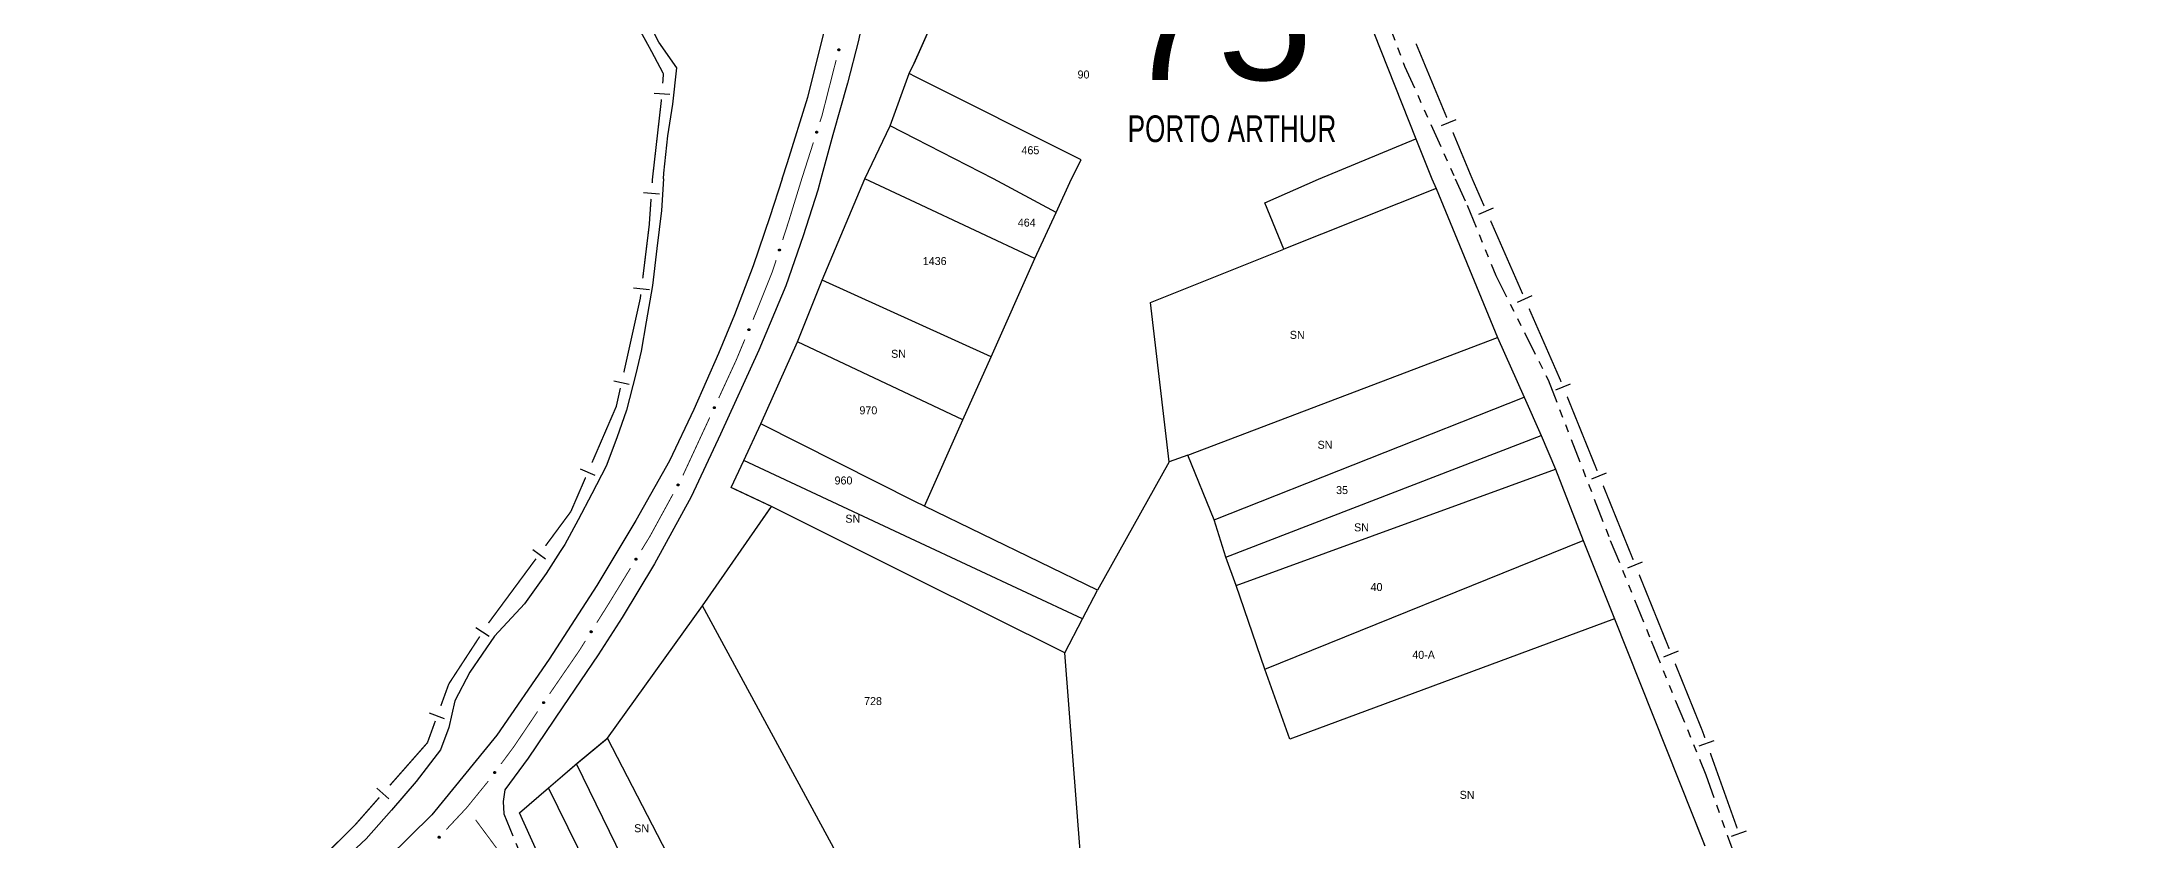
# Model space of a CAD drawing. Extents: x 205274 to 206027, y 4874968 to 4875995.
# Drawn here: x 205632.9 to 206021.9, y 4875479.9 to 4875629.7 of the extents above; entities that cross this region are included whole.
import ezdxf
from ezdxf.enums import TextEntityAlignment as Align

# ---------------------------------------------------------------- set-up
doc = ezdxf.new("R2010")
doc.units = 0
doc.header["$LTSCALE"] = 1.5
doc.header["$MEASUREMENT"] = 0
doc.linetypes.add('TRACO_11', pattern=[8, 3, -1, 3, -1])
doc.linetypes.add('TRACO_25', pattern=[8, 3, -1, 1, -1, 1, -1])
for name, color, linetype in [('CD_MALHA_LOTES', 7, 'CONTINUOUS'), ('HD-CURSO-PERENE', 170, 'CONTINUOUS'), ('LM-LIM-SETORES-BAIRROS', 250, 'CONTINUOUS'), ('LM-TXT-LSB', 7, 'CONTINUOUS'), ('RU-QUADRA', 210, 'CONTINUOUS'), ('SV-EIXO-RUA-PAV', 20, 'CONTINUOUS'), ('SV-RUA-NAO-PAV', 7, 'CONTINUOUS'), ('SV-RUA-PAVIM', 7, 'CONTINUOUS'), ('Th_NmrPort', 1, 'CONTINUOUS')]:
    doc.layers.add(name, color=color, linetype=linetype)
doc.styles.add('ARIAL', font='ARIAL.SHX')
doc.styles.add('SWIS', font='swissko.ttf')

msp = doc.modelspace()

# ---------------------------------------------------------------- linework, layer by layer
at = {"layer": 'CD_MALHA_LOTES', "linetype": 'Continuous', "flags": 128}
for points in [[(205808.810709, 4875653.353314), (205836.84446, 4875662.099893), (205866.669861, 4875670.555057), (205873.507454, 4875654.53845), (205890.552587, 4875611.45362)], [(205795.580647, 4875623.665102), (205796.784034, 4875626.090296), (205808.810709, 4875653.353314)], [(205791.997494, 4875613.892869), (205795.580647, 4875623.665102)], [(205827.831449, 4875607.504092), (205796.772749, 4875623.067564), (205795.580647, 4875623.665102)], [(205787.259369, 4875603.948868), (205791.997494, 4875613.892869)], [(205823.156891, 4875597.586662), (205811.405103, 4875603.920847), (205796.772749, 4875611.439178), (205791.997494, 4875613.892869)], [(205862.268308, 4875599.422878), (205872.292121, 4875603.874724), (205890.552587, 4875611.45362)], [(205890.552587, 4875611.45362), (205893.566638, 4875603.919234), (205894.39071, 4875602.139711)], [(205825.972423, 4875603.920561), (205827.831449, 4875607.504092)], [(205779.240972, 4875584.941469), (205787.259369, 4875603.948868)], [(205819.117214, 4875589.01765), (205796.772749, 4875599.490189), (205787.259369, 4875603.948868)], [(205823.156891, 4875597.586662), (205825.972423, 4875603.920561)], [(205865.818327, 4875590.731452), (205862.268308, 4875599.422878)], [(205894.39071, 4875602.139711), (205865.818327, 4875590.731452)], [(205894.39071, 4875602.139711), (205905.847853, 4875574.205501)], [(205819.117214, 4875589.01765), (205823.156891, 4875597.586662)], [(205840.784572, 4875580.754674), (205865.818327, 4875590.731452)], [(205810.915446, 4875570.533068), (205819.117214, 4875589.01765)], [(205774.615533, 4875573.345079), (205779.240972, 4875584.941469)], [(205810.915446, 4875570.533068), (205796.772749, 4875576.966659), (205779.240972, 4875584.941469)], [(205844.334591, 4875550.885548), (205840.784572, 4875580.754674)], [(205767.751622, 4875558.017366), (205774.615533, 4875573.345079)], [(205805.651624, 4875558.720073), (205796.772749, 4875562.9049), (205774.615533, 4875573.345079)], [(205847.823403, 4875552.109693), (205905.847853, 4875574.205501)], [(205905.847853, 4875574.205501), (205910.866845, 4875563.004579)], [(205805.651624, 4875558.720073), (205810.915446, 4875570.533068)], [(205852.719981, 4875539.990662), (205910.866845, 4875563.004579)], [(205910.866845, 4875563.004579), (205914.049621, 4875555.782126)], [(205764.562014, 4875551.116594), (205767.751622, 4875558.017366)], [(205798.429172, 4875542.561366), (205796.771664, 4875543.396454), (205767.751622, 4875558.017366)], [(205798.429172, 4875542.561366), (205805.651624, 4875558.720073)], [(205854.923441, 4875533.013038), (205914.049621, 4875555.782126)], [(205914.049621, 4875555.782126), (205916.742739, 4875549.477782)], [(205847.823403, 4875552.109693), (205844.334591, 4875550.885548)], [(205852.719981, 4875539.990662), (205847.823403, 4875552.109693)], [(205762.205683, 4875546.026641), (205764.562014, 4875551.116594)], [(205828.053469, 4875521.444873), (205796.771532, 4875536.063984), (205764.562014, 4875551.116594)], [(205844.334591, 4875550.885548), (205830.869001, 4875526.831109)], [(205856.882072, 4875527.68801), (205916.742739, 4875549.477782)], [(205916.742739, 4875549.477782), (205921.945353, 4875536.134607)], [(205769.780174, 4875542.47188), (205762.205683, 4875546.026641)], [(205756.824658, 4875523.887246), (205769.780174, 4875542.47188)], [(205824.748279, 4875515.079321), (205796.771406, 4875529.02119), (205769.780174, 4875542.47188)], [(205830.869001, 4875526.831109), (205798.429172, 4875542.561366)], [(205854.923441, 4875533.013038), (205852.719981, 4875539.990662)], [(205862.268308, 4875512.01896), (205921.945353, 4875536.134607)], [(205921.945353, 4875536.134607), (205927.821247, 4875521.444873)], [(205856.882072, 4875527.68801), (205854.923441, 4875533.013038)], [(205828.053469, 4875521.444873), (205830.869001, 4875526.831109)], [(205862.268308, 4875512.01896), (205856.882072, 4875527.68801)], [(205738.98693, 4875499.084941), (205756.824658, 4875523.887246)], [(205818.749971, 4875409.619272), (205796.769992, 4875450.177931), (205756.824658, 4875523.887246)], [(205824.748279, 4875515.079321), (205828.053469, 4875521.444873)], [(205927.821247, 4875521.444873), (205866.920057, 4875498.859407)], [(205927.821247, 4875521.444873), (205944.714441, 4875478.844644)], [(205832.093146, 4875420.636572), (205824.748279, 4875515.079321)], [(205866.920057, 4875498.859407), (205862.268308, 4875512.01896)], [(205733.184367, 4875494.278834), (205738.98693, 4875499.084941)], [(205753.998462, 4875470.062646), (205738.98693, 4875499.084941)], [(205727.943484, 4875489.743118), (205733.184367, 4875494.278834)], [(205746.792927, 4875466.459879), (205733.184367, 4875494.278834)], [(205722.521802, 4875485.05093), (205727.943484, 4875489.743118)], [(205740.788314, 4875463.657726), (205727.943484, 4875489.743118)], [(205733.774619, 4875460.165162), (205722.521802, 4875485.05093)]]:
    msp.add_lwpolyline(points, dxfattribs=at)
at = {"layer": 'HD-CURSO-PERENE', "linetype": 'Continuous'}
for points in [[(205749.533073, 4875603.921134, 2.231678), (205749.599759, 4875604.968819, 2.231678), (205750.323589, 4875611.972413, 2.231678), (205751.276554, 4875617.924924, 2.231678), (205751.983863, 4875624.744204, 2.231678), (205748.644181, 4875629.543404, 2.231678), (205746.288118, 4875634.090171, 2.231678)], [(205749.533073, 4875603.921134, 2.231678), (205749.156131, 4875598.00419, 2.231678), (205748.231946, 4875590.897178, 2.231678), (205747.468193, 4875583.925809, 2.231678), (205746.288711, 4875577.100395, 2.231678), (205745.352046, 4875571.612423, 2.231678), (205744.326647, 4875567.349494, 2.248515), (205742.57402, 4875560.573922, 2.248515), (205740.763102, 4875555.375447, 2.248515), (205738.736427, 4875550.075474, 2.248515), (205736.066051, 4875544.892978, 2.248515), (205733.493467, 4875539.980292, 2.248515), (205730.99507, 4875535.369485, 2.248515), (205730.139056, 4875534.065211, 2.248515), (205727.501191, 4875529.949175, 2.293762), (205723.447822, 4875524.227027, 2.293762), (205717.802863, 4875518.164839, 2.293762), (205713.209838, 4875511.438367, 2.293762), (205710.366311, 4875506.029201, 2.293762), (205709.239078, 4875501.031646, 2.293762), (205707.708185, 4875496.889839, 2.293762), (205703.130235, 4875490.937213, 2.293762), (205698.52319, 4875485.562328, 2.293762), (205693.762578, 4875480.187443, 2.293762), (205686.544875, 4875473.430445, 2.293762)]]:
    msp.add_polyline3d(points, dxfattribs=at)
at = {"layer": 'LM-LIM-SETORES-BAIRROS', "const_width": 0.25}
for points in [[(205747.040973, 4875628.249411), (205744.634083, 4875632.606149)], [(205747.051587, 4875628.229433), (205747.040973, 4875628.249411)], [(205749.491934, 4875623.635837), (205747.051587, 4875628.229433)], [(205890.600132, 4875629.263651), (205896.353599, 4875615.41094)], [(205749.368199, 4875621.841677), (205749.437001, 4875622.839307)], [(205749.437001, 4875622.839307), (205749.491934, 4875623.635837)], [(205747.441249, 4875603.947164), (205749.134996, 4875618.851231)], [(205897.504293, 4875612.640397), (205900.956373, 4875604.32877)], [(205747.387033, 4875603.167114), (205747.441249, 4875603.947164)], [(205900.956373, 4875604.32877), (205901.111927, 4875603.954241)], [(205901.111927, 4875603.954241), (205903.356848, 4875598.829964)], [(205746.835511, 4875595.231895), (205747.179026, 4875600.174334)], [(205745.619443, 4875585.260134), (205746.829986, 4875595.186592)], [(205746.829986, 4875595.186592), (205746.835511, 4875595.231895)], [(205904.560678, 4875596.082093), (205910.579824, 4875582.342737)], [(205742.074263, 4875567.62704), (205745.111289, 4875581.293659)], [(205745.111289, 4875581.293659), (205745.165447, 4875581.537369)], [(205745.165447, 4875581.537369), (205745.25628, 4875582.282196)], [(205911.783653, 4875579.594866), (205917.802799, 4875565.855511)], [(205740.656274, 4875561.24609), (205741.423472, 4875564.698479)], [(205736.108356, 4875550.723455), (205740.47243, 4875560.820725)], [(205740.47243, 4875560.820725), (205740.656274, 4875561.24609)], [(205918.93154, 4875563.076013), (205924.556234, 4875549.170518)], [(205732.138947, 4875541.539333), (205734.918154, 4875547.969655)], [(205925.681173, 4875546.389419), (205931.305868, 4875532.483923)], [(205727.387644, 4875535.10958), (205731.547745, 4875540.739283)], [(205731.547745, 4875540.739283), (205732.138947, 4875541.539333)], [(205716.774357, 4875520.747035), (205725.604743, 4875532.696851)], [(205932.430807, 4875529.702824), (205938.055502, 4875515.797328)], [(205716.697038, 4875520.628479), (205716.774357, 4875520.747035)], [(205709.259068, 4875509.223592), (205715.058234, 4875518.115647)], [(205939.180441, 4875513.016229), (205944.055177, 4875500.9648)], [(205707.760859, 4875505.103516), (205709.127831, 4875508.86269)], [(205709.127831, 4875508.86269), (205709.259068, 4875509.223592)], [(205705.250914, 4875498.201169), (205706.735629, 4875502.284136)], [(205944.055177, 4875500.9648), (205944.29528, 4875500.371211)], [(205698.212603, 4875490.201102), (205704.817957, 4875497.709051)], [(205704.817957, 4875497.709051), (205705.250914, 4875498.201169)], [(205944.29528, 4875500.371211), (205944.752292, 4875499.090626)], [(205945.760635, 4875496.265163), (205950.802354, 4875482.137847)], [(205691.806898, 4875482.920082), (205696.230997, 4875487.948717)], [(205685.936319, 4875477.049503), (205691.593173, 4875482.706357)], [(205691.593173, 4875482.706357), (205691.806898, 4875482.920082)]]:
    msp.add_lwpolyline(points, dxfattribs=at)
at = {"layer": 'LM-LIM-SETORES-BAIRROS'}
for points in [[(205750.72704, 4875619.743213), (205747.734149, 4875619.949619)], [(205895.351893, 4875613.912079), (205898.122435, 4875615.062772)], [(205748.744752, 4875601.067923), (205745.751971, 4875601.275931)], [(205902.384189, 4875597.312092), (205905.13206, 4875598.515921)], [(205746.866303, 4875583.09326), (205743.888365, 4875583.456423)], [(205909.607164, 4875580.824866), (205912.355036, 4875582.028695)], [(205743.104683, 4875565.349271), (205740.176121, 4875566.000062)], [(205916.791031, 4875564.36761), (205919.57213, 4875565.492549)], [(205736.691788, 4875548.292487), (205733.937987, 4875549.482689)], [(205923.540665, 4875547.681015), (205926.321764, 4875548.805954)], [(205727.405408, 4875532.609644), (205724.992678, 4875534.392544)], [(205930.290298, 4875530.99442), (205933.071398, 4875532.119359)], [(205716.860918, 4875518.133856), (205714.348086, 4875519.772659)], [(205937.039932, 4875514.307826), (205939.821031, 4875515.432765)], [(205708.487063, 4875502.711315), (205705.667682, 4875503.736544)], [(205943.675675, 4875497.644633), (205946.501138, 4875498.652977)], [(205698.017725, 4875487.708709), (205695.76534, 4875489.690315)], [(205949.725737, 4875480.691854), (205952.551201, 4875481.700197)]]:
    msp.add_lwpolyline(points, dxfattribs=at)
at = {"layer": 'RU-QUADRA', "linetype": 'Continuous'}
for points in [[(205808.810709, 4875653.353314, 0.18, 0.18, 0), (205796.772749, 4875626.341069, 0.18, 0.18, 0)], [(205944.714441, 4875478.844644, 0.18, 0.18, 0), (205927.821247, 4875521.444873, 0.18, 0.18, 0), (205921.945353, 4875536.134607, 0.18, 0.18, 0), (205916.742739, 4875549.477782, 0.18, 0.18, 0), (205914.049621, 4875555.782126, 0.18, 0.18, 0), (205910.866845, 4875563.004579, 0.18, 0.18, 0), (205905.847853, 4875574.205501, 0.18, 0.18, 0), (205894.39071, 4875602.139711, 0.18, 0.18, 0), (205893.566638, 4875603.919234, 0.18, 0.18, 0), (205890.552587, 4875611.45362, 0.18, 0.18, 0), (205873.507454, 4875654.53845, 0.18, 0.18, 0)], [(205795.580647, 4875623.665102, 0.18, 0.18, 0), (205791.997494, 4875613.892869, 0.18, 0.18, 0), (205787.223985, 4875603.965509, 0.18, 0.18, 0), (205779.240972, 4875584.941469, 0.18, 0.18, 0), (205774.614299, 4875573.341985, 0.18, 0.18, 0), (205767.751622, 4875558.017366, 0.18, 0.18, 0), (205762.205683, 4875546.026641, 0.18, 0.18, 0), (205769.780174, 4875542.47188, 0.18, 0.18, 0), (205756.806792, 4875523.861617, 0.18, 0.18, 0), (205738.98693, 4875499.084941, 0.18, 0.18, 0), (205733.184367, 4875494.278834, 0.18, 0.18, 0), (205727.943484, 4875489.743118, 0.18, 0.18, 0), (205722.521802, 4875485.05093, 0.18, 0.18, 0), (205733.774619, 4875460.165162, 0.18, 0.18, 0), (205737.395078, 4875452.56775, 0.18, 0.18, 0), (205741.754715, 4875443.419198, 0.18, 0.18, 0), (205740.383012, 4875442.703174, 0.18, 0.18, 0), (205744.500385, 4875434.527202, 0.18, 0.18, 0), (205745.49389, 4875435.033669, 0.18, 0.18, 0), (205749.65987, 4875426.914234, 0.18, 0.18, 0), (205787.565632, 4875350.741599, 0.18, 0.18, 0), (205794.299349, 4875336.600793, 0.18, 0.18, 0), (205796.864032, 4875331.594893, 0.18, 0.18, 0), (205805.406796, 4875313.707549, 0.18, 0.18, 0)]]:
    msp.add_lwpolyline(points, format="xyseb", dxfattribs=at)
at = {"layer": 'RU-QUADRA', "linetype": 'Continuous', "const_width": 0.18, "flags": 128}
msp.add_lwpolyline([(205796.772749, 4875626.341069), (205795.580647, 4875623.665102)], dxfattribs=at)
at = {"layer": 'SV-EIXO-RUA-PAV', "const_width": 0.18}
for points in [[(205781.708609, 4875625.535273), (205779.40802, 4875616.489774)], [(205781.873027, 4875626.1812), (205781.708609, 4875625.535273)], [(205779.24553, 4875615.850893), (205778.836918, 4875614.573894)], [(205779.40802, 4875616.489774), (205779.24553, 4875615.850893)], [(205777.617892, 4875610.764173), (205775.484595, 4875604.097162)], [(205775.432367, 4875603.933937), (205773.083121, 4875596.286647)], [(205775.484595, 4875604.097162), (205775.432367, 4875603.933937)], [(205773.037064, 4875596.13672), (205771.853135, 4875592.480468)], [(205773.083121, 4875596.286647), (205773.037064, 4875596.13672)], [(205770.004765, 4875586.77227), (205769.925684, 4875586.528049)], [(205770.620889, 4875588.675002), (205770.004765, 4875586.77227)], [(205769.925684, 4875586.528049), (205767.049897, 4875579.33858)], [(205766.997327, 4875579.207156), (205766.283745, 4875577.49116)], [(205767.049897, 4875579.33858), (205766.997327, 4875579.207156)], [(205764.74788, 4875573.797771), (205763.212016, 4875570.104382)], [(205763.153859, 4875569.964529), (205759.869945, 4875562.836034)], [(205763.212016, 4875570.104382), (205763.153859, 4875569.964529)], [(205758.191239, 4875559.205341), (205753.149222, 4875548.315985)], [(205751.277398, 4875544.782599), (205746.958275, 4875536.886703)], [(205746.956384, 4875536.883246), (205745.392953, 4875534.327457)], [(205746.958275, 4875536.886703), (205746.956384, 4875536.883246)], [(205743.305636, 4875530.915257), (205739.652832, 4875524.943907)], [(205739.315202, 4875524.391973), (205737.003374, 4875520.70362)], [(205739.652832, 4875524.943907), (205739.315202, 4875524.391973)], [(205734.879014, 4875517.314358), (205733.816834, 4875515.619728)], [(205733.724414, 4875515.47228), (205728.161185, 4875507.372872)], [(205733.816834, 4875515.619728), (205733.724414, 4875515.47228)], [(205725.912079, 4875504.065112), (205721.435855, 4875497.434621)], [(205721.379015, 4875497.350426), (205719.054297, 4875494.220997)], [(205721.435855, 4875497.434621), (205721.379015, 4875497.350426)], [(205716.620435, 4875490.944645), (205712.883631, 4875486.354915)], [(205716.669001, 4875491.010022), (205716.620435, 4875490.944645)], [(205712.607699, 4875486.016002), (205708.811511, 4875481.949613)], [(205712.883631, 4875486.354915), (205712.607699, 4875486.016002)], [(205719.966268, 4875476.089599), (205714.281654, 4875483.757906)]]:
    msp.add_lwpolyline(points, dxfattribs=at)
at = {"layer": 'SV-EIXO-RUA-PAV'}
for points in [[(205782.508507, 4875628.23148), (205782.534084, 4875628.189793), (205782.547542, 4875628.148734), (205782.548909, 4875628.111259), (205782.541483, 4875628.077828), (205782.530034, 4875628.044482), (205782.511073, 4875628.013409), (205782.482389, 4875627.983583), (205782.44075, 4875627.957632), (205782.397784, 4875627.94661), (205782.361115, 4875627.943304), (205782.325809, 4875627.94904), (205782.293601, 4875627.960706), (205782.261976, 4875627.981469), (205782.232034, 4875628.010832), (205782.206953, 4875628.053332), (205782.194035, 4875628.093676), (205782.193664, 4875628.129958), (205782.199656, 4875628.165416), (205782.211753, 4875628.19932), (205782.230541, 4875628.229714), (205782.26016, 4875628.259808), (205782.302436, 4875628.284007), (205782.342526, 4875628.29735), (205782.378794, 4875628.298231), (205782.41357, 4875628.291546), (205782.447155, 4875628.280469), (205782.479184, 4875628.262709), (205782.508507, 4875628.23148)], [(205778.376037, 4875612.772332), (205778.399049, 4875612.729176), (205778.410003, 4875612.687379), (205778.409105, 4875612.64989), (205778.399673, 4875612.616968), (205778.38623, 4875612.584374), (205778.365427, 4875612.554503), (205778.334994, 4875612.526464), (205778.291865, 4875612.503075), (205778.248311, 4875612.494669), (205778.211509, 4875612.493583), (205778.176614, 4875612.501441), (205778.14517, 4875612.51503), (205778.114856, 4875612.537665), (205778.086742, 4875612.568783), (205778.064274, 4875612.612721), (205778.053816, 4875612.653771), (205778.055637, 4875612.69001), (205778.063759, 4875612.725041), (205778.077882, 4875612.758152), (205778.098472, 4875612.787356), (205778.129854, 4875612.815606), (205778.173514, 4875612.837208), (205778.214337, 4875612.848105), (205778.250592, 4875612.846794), (205778.284901, 4875612.838021), (205778.317756, 4875612.824936), (205778.348653, 4875612.805274), (205778.376037, 4875612.772332)], [(205771.386001, 4875590.680517), (205771.408863, 4875590.637281), (205771.419672, 4875590.595447), (205771.418644, 4875590.55796), (205771.409098, 4875590.525072), (205771.395542, 4875590.492525), (205771.374635, 4875590.462726), (205771.344105, 4875590.434793), (205771.300895, 4875590.411554), (205771.257312, 4875590.403299), (205771.220507, 4875590.40234), (205771.185639, 4875590.41032), (205771.154242, 4875590.424018), (205771.124007, 4875590.446758), (205771.096002, 4875590.477974), (205771.073686, 4875590.521989), (205771.063371, 4875590.563075), (205771.065317, 4875590.599307), (205771.073561, 4875590.63431), (205771.087799, 4875590.667372), (205771.10849, 4875590.696505), (205771.13997, 4875590.724645), (205771.183705, 4875590.746096), (205771.224565, 4875590.756851), (205771.260816, 4875590.755414), (205771.295093, 4875590.746522), (205771.327903, 4875590.733323), (205771.358732, 4875590.713554), (205771.386001, 4875590.680517)], [(205765.672623, 4875575.734865), (205765.691916, 4875575.689923), (205765.699307, 4875575.647352), (205765.695251, 4875575.610071), (205765.683078, 4875575.578062), (205765.666935, 4875575.546717), (205765.643688, 4875575.518706), (205765.610999, 4875575.493333), (205765.566052, 4875575.473663), (205765.521944, 4875575.468958), (205765.485182, 4875575.470979), (205765.451074, 4875575.481751), (205765.420887, 4875575.497943), (205765.392589, 4875575.523053), (205765.367199, 4875575.55643), (205765.348514, 4875575.602106), (205765.341555, 4875575.643891), (205765.346424, 4875575.679847), (205765.357471, 4875575.714069), (205765.374335, 4875575.745872), (205765.397313, 4875575.773236), (205765.430965, 4875575.79874), (205765.476291, 4875575.816584), (205765.517888, 4875575.824001), (205765.553903, 4875575.819638), (205765.58735, 4875575.808004), (205765.618985, 4875575.792195), (205765.648115, 4875575.769999), (205765.672623, 4875575.734865)], [(205759.191837, 4875561.104364), (205759.209338, 4875561.058694), (205759.21504, 4875561.015864), (205759.209514, 4875560.978773), (205759.196084, 4875560.94727), (205759.178715, 4875560.916588), (205759.154379, 4875560.889518), (205759.120713, 4875560.865456), (205759.075023, 4875560.847579), (205759.030764, 4875560.844622), (205758.99411, 4875560.848094), (205758.960454, 4875560.860206), (205758.930931, 4875560.877578), (205758.903648, 4875560.903787), (205758.879597, 4875560.938143), (205758.862733, 4875560.984521), (205758.857431, 4875561.026548), (205758.863718, 4875561.062284), (205758.876109, 4875561.096043), (205758.894217, 4875561.127154), (205758.918259, 4875561.153588), (205758.952893, 4875561.177742), (205758.998889, 4875561.19378), (205759.040746, 4875561.199547), (205759.076561, 4875561.193764), (205759.109521, 4875561.180816), (205759.140506, 4875561.163769), (205759.168736, 4875561.140439), (205759.191837, 4875561.104364)], [(205752.402732, 4875546.610469), (205752.417139, 4875546.563731), (205752.419965, 4875546.520616), (205752.411971, 4875546.483977), (205752.396465, 4875546.453443), (205752.377084, 4875546.423991), (205752.350992, 4875546.398609), (205752.315792, 4875546.376852), (205752.269009, 4875546.36207), (205752.224652, 4875546.362078), (205752.188312, 4875546.367993), (205752.155541, 4875546.382328), (205752.127246, 4875546.401636), (205752.101777, 4875546.429611), (205752.080076, 4875546.465497), (205752.066351, 4875546.512899), (205752.063871, 4875546.555187), (205752.072533, 4875546.590423), (205752.087154, 4875546.623277), (205752.107301, 4875546.653108), (205752.133057, 4875546.677876), (205752.169229, 4875546.69966), (205752.216194, 4875546.712587), (205752.258343, 4875546.715542), (205752.293691, 4875546.707377), (205752.325712, 4875546.692254), (205752.355488, 4875546.673174), (205752.382095, 4875546.648008), (205752.402732, 4875546.610469)], [(205744.518175, 4875532.686481), (205744.530303, 4875532.6391), (205744.531037, 4875532.595898), (205744.521278, 4875532.55969), (205744.504312, 4875532.529942), (205744.483526, 4875532.501463), (205744.456236, 4875532.477375), (205744.420024, 4875532.457348), (205744.37258, 4875532.444849), (205744.328275, 4875532.447006), (205744.292264, 4875532.454674), (205744.260226, 4875532.470579), (205744.232899, 4875532.491235), (205744.208814, 4875532.52041), (205744.188878, 4875532.557306), (205744.177464, 4875532.605317), (205744.177035, 4875532.647675), (205744.187394, 4875532.68245), (205744.203588, 4875532.714557), (205744.225157, 4875532.743377), (205744.252082, 4875532.766869), (205744.289266, 4875532.786875), (205744.336802, 4875532.797513), (205744.379045, 4875532.798423), (205744.413956, 4875532.788555), (205744.445207, 4875532.7719), (205744.474024, 4875532.7514), (205744.499381, 4875532.724975), (205744.518175, 4875532.686481)], [(205736.110774, 4875519.072269), (205736.122385, 4875519.024759), (205736.122648, 4875518.981552), (205736.112495, 4875518.945452), (205736.095206, 4875518.915891), (205736.074112, 4875518.88764), (205736.04656, 4875518.86385), (205736.010133, 4875518.844219), (205735.962555, 4875518.832238), (205735.918276, 4875518.834877), (205735.882351, 4875518.842937), (205735.850488, 4875518.85919), (205735.823388, 4875518.880142), (205735.799622, 4875518.909578), (205735.780089, 4875518.946688), (205735.769199, 4875518.994821), (205735.769231, 4875519.037182), (205735.779968, 4875519.071842), (205735.796511, 4875519.103771), (205735.818392, 4875519.132354), (205735.845572, 4875519.155551), (205735.882972, 4875519.175151), (205735.930621, 4875519.18527), (205735.972871, 4875519.18572), (205736.007673, 4875519.175473), (205736.03874, 4875519.158478), (205736.067333, 4875519.137665), (205736.0924, 4875519.110966), (205736.110774, 4875519.072269)], [(205727.202765, 4875505.780226), (205727.212757, 4875505.732349), (205727.211554, 4875505.689158), (205727.200183, 4875505.653424), (205727.181901, 4875505.624466), (205727.15986, 4875505.596947), (205727.131517, 4875505.574106), (205727.094445, 4875505.555722), (205727.046488, 4875505.545361), (205727.002324, 4875505.549501), (205726.966693, 4875505.558775), (205726.9354, 4875505.5761), (205726.909026, 4875505.597959), (205726.886273, 4875505.628184), (205726.86801, 4875505.665936), (205726.858759, 4875505.71441), (205726.860228, 4875505.756745), (205726.872134, 4875505.791021), (205726.889751, 4875505.822371), (205726.912589, 4875505.850195), (205726.94054, 4875505.872457), (205726.978583, 4875505.890777), (205727.026549, 4875505.899274), (205727.06879, 4875505.89829), (205727.103223, 4875505.886868), (205727.133697, 4875505.868829), (205727.161566, 4875505.847059), (205727.185714, 4875505.819524), (205727.202765, 4875505.780226)], [(205718.035696, 4875492.665205), (205718.043519, 4875492.616926), (205718.040371, 4875492.573833), (205718.0274, 4875492.538647), (205718.007831, 4875492.510543), (205717.984572, 4875492.484046), (205717.955229, 4875492.462505), (205717.917365, 4875492.445812), (205717.86899, 4875492.437624), (205717.825057, 4875492.44375), (205717.789881, 4875492.454621), (205717.759401, 4875492.473339), (205717.734039, 4875492.496365), (205717.712672, 4875492.527586), (205717.696129, 4875492.566122), (205717.689073, 4875492.614964), (205717.692449, 4875492.65719), (205717.705889, 4875492.690894), (205717.724901, 4875492.721418), (205717.74897, 4875492.748184), (205717.777896, 4875492.769163), (205717.816727, 4875492.78575), (205717.865026, 4875492.792075), (205717.90718, 4875492.789188), (205717.941064, 4875492.776226), (205717.970693, 4875492.756831), (205717.997553, 4875492.733826), (205718.020434, 4875492.705231), (205718.035696, 4875492.665205)], [(205707.625217, 4875480.51757), (205707.627589, 4875480.468719), (205707.619638, 4875480.426249), (205707.602812, 4875480.392735), (205707.580221, 4875480.366998), (205707.554143, 4875480.34327), (205707.522574, 4875480.325148), (205707.48308, 4875480.312795), (205707.434092, 4875480.310072), (205707.391121, 4875480.321076), (205707.357382, 4875480.335814), (205707.329188, 4875480.357826), (205707.306562, 4875480.383545), (205707.288822, 4875480.41696), (205707.276695, 4875480.457106), (205707.275149, 4875480.506431), (205707.283229, 4875480.548014), (205707.300355, 4875480.580002), (205707.322664, 4875480.608207), (205707.349577, 4875480.632112), (205707.380669, 4875480.649722), (205707.421112, 4875480.66186), (205707.469815, 4875480.662741), (205707.511381, 4875480.655155), (205707.543602, 4875480.638483), (205707.570875, 4875480.615895), (205707.594992, 4875480.590029), (205707.61453, 4875480.559052), (205707.625217, 4875480.51757)]]:
    msp.add_lwpolyline(points, close=True, dxfattribs=at)
for points in [[(205782.211753, 4875628.19932), (205782.194035, 4875628.093676)], [(205782.220693, 4875628.210154), (205782.201603, 4875628.079842)], [(205782.230541, 4875628.229714), (205782.206953, 4875628.053332)], [(205782.246298, 4875628.238837), (205782.220957, 4875628.039715)], [(205782.26016, 4875628.259808), (205782.232034, 4875628.010832)], [(205782.281834, 4875628.267809), (205782.24726, 4875627.999227)], [(205782.302436, 4875628.284007), (205782.261976, 4875627.981469)], [(205782.320975, 4875628.288822), (205782.277939, 4875627.975929)], [(205782.342526, 4875628.29735), (205782.293601, 4875627.960706)], [(205782.359059, 4875628.294617), (205782.309964, 4875627.957921)], [(205782.378794, 4875628.298231), (205782.325809, 4875627.94904)], [(205782.395123, 4875628.292477), (205782.341364, 4875627.94852)], [(205782.41357, 4875628.291546), (205782.361115, 4875627.943304)], [(205782.43049, 4875628.282066), (205782.382405, 4875627.949338)], [(205782.447155, 4875628.280469), (205782.397784, 4875627.94661)], [(205782.461866, 4875628.26704), (205782.420825, 4875627.956455)], [(205782.479184, 4875628.262709), (205782.44075, 4875627.957632)], [(205782.491896, 4875628.246723), (205782.460616, 4875627.974487)], [(205782.508507, 4875628.23148), (205782.482389, 4875627.983583)], [(205782.521516, 4875628.208207), (205782.498147, 4875628.005766)], [(205782.534084, 4875628.189793), (205782.511073, 4875628.013409)], [(205782.541857, 4875628.16642), (205782.521781, 4875628.037767)], [(205782.547542, 4875628.148734), (205782.530034, 4875628.044482)], [(205778.077882, 4875612.758152), (205778.053816, 4875612.653771)], [(205778.08746, 4875612.768427), (205778.060534, 4875612.639506)], [(205778.098472, 4875612.787356), (205778.064274, 4875612.612721)], [(205778.114751, 4875612.795511), (205778.07743, 4875612.598283)], [(205778.129854, 4875612.815606), (205778.086742, 4875612.568783)], [(205778.151971, 4875612.822284), (205778.10124, 4875612.55628)], [(205778.173514, 4875612.837208), (205778.114856, 4875612.537665)], [(205778.19231, 4875612.840895), (205778.130455, 4875612.531172)], [(205778.214337, 4875612.848105), (205778.14517, 4875612.51503)], [(205778.230674, 4875612.844379), (205778.161334, 4875612.511263)], [(205778.250592, 4875612.846794), (205778.176614, 4875612.501441)], [(205778.266544, 4875612.840065), (205778.192109, 4875612.499983)], [(205778.284901, 4875612.838021), (205778.211509, 4875612.493583)], [(205778.301217, 4875612.827537), (205778.233125, 4875612.49832)], [(205778.317756, 4875612.824936), (205778.248311, 4875612.494669)], [(205778.331628, 4875612.810643), (205778.271905, 4875612.503103)], [(205778.348653, 4875612.805274), (205778.291865, 4875612.503075)], [(205778.360376, 4875612.78855), (205778.312712, 4875612.5187)], [(205778.376037, 4875612.772332), (205778.334994, 4875612.526464)], [(205778.387617, 4875612.748315), (205778.352063, 4875612.547655)], [(205778.399049, 4875612.729176), (205778.365427, 4875612.554503)], [(205778.405396, 4875612.705377), (205778.377587, 4875612.578171)], [(205778.410003, 4875612.687379), (205778.38623, 4875612.584374)], [(205771.087799, 4875590.667372), (205771.063371, 4875590.563075)], [(205771.097412, 4875590.677614), (205771.070039, 4875590.548787)], [(205771.10849, 4875590.696505), (205771.073686, 4875590.521989)], [(205771.124797, 4875590.704603), (205771.086792, 4875590.507505)], [(205771.13997, 4875590.724645), (205771.096002, 4875590.477974)], [(205771.16211, 4875590.731246), (205771.110455, 4875590.46542)], [(205771.183705, 4875590.746096), (205771.124007, 4875590.446758)], [(205771.202514, 4875590.749717), (205771.139584, 4875590.440211)], [(205771.224565, 4875590.756851), (205771.154242, 4875590.424018)], [(205771.24089, 4875590.753068), (205771.170393, 4875590.420195)], [(205771.260816, 4875590.755414), (205771.185639, 4875590.41032)], [(205771.276744, 4875590.748629), (205771.201129, 4875590.408808)], [(205771.295093, 4875590.746522), (205771.220507, 4875590.40234)], [(205771.311374, 4875590.735981), (205771.242138, 4875590.407003)], [(205771.327903, 4875590.733323), (205771.257312, 4875590.403299)], [(205771.341726, 4875590.718982), (205771.280935, 4875590.411651)], [(205771.358732, 4875590.713554), (205771.300895, 4875590.411554)], [(205771.370397, 4875590.696789), (205771.321796, 4875590.427106)], [(205771.386001, 4875590.680517), (205771.344105, 4875590.434793)], [(205771.397497, 4875590.65646), (205771.361248, 4875590.455925)], [(205771.408863, 4875590.637281), (205771.374635, 4875590.462726)], [(205771.415128, 4875590.61346), (205771.386877, 4875590.486351)], [(205771.419672, 4875590.595447), (205771.395542, 4875590.492525)], [(205765.374335, 4875575.745872), (205765.341555, 4875575.643891)], [(205765.384745, 4875575.755303), (205765.347046, 4875575.62911)], [(205765.397313, 4875575.773236), (205765.348514, 4875575.602106)], [(205765.414222, 4875575.77999), (205765.360407, 4875575.586609)], [(205765.430965, 4875575.79874), (205765.367199, 4875575.55643)], [(205765.453567, 4875575.803529), (205765.38059, 4875575.542749)], [(205765.476291, 4875575.816584), (205765.392589, 4875575.523053)], [(205765.495331, 4875575.818673), (205765.407585, 4875575.515268)], [(205765.517888, 4875575.824001), (205765.420887, 4875575.497943)], [(205765.533853, 4875575.81891), (205765.436676, 4875575.492826)], [(205765.553903, 4875575.819638), (205765.451074, 4875575.481751)], [(205765.56923, 4875575.811588), (205765.46639, 4875575.478992)], [(205765.58735, 4875575.808004), (205765.485182, 4875575.470979)], [(205765.602725, 4875575.796182), (205765.50712, 4875575.473877)], [(205765.618985, 4875575.792195), (205765.521944, 4875575.468958)], [(205765.631603, 4875575.776784), (205765.546165, 4875575.475374)], [(205765.648115, 4875575.769999), (205765.566052, 4875575.473663)], [(205765.658386, 4875575.752346), (205765.588142, 4875575.487474)], [(205765.672623, 4875575.734865), (205765.610999, 4875575.493333)], [(205765.682137, 4875575.709958), (205765.629794, 4875575.51301)], [(205765.691916, 4875575.689923), (205765.643688, 4875575.518706)], [(205765.696234, 4875575.665673), (205765.6578, 4875575.541265)], [(205765.699307, 4875575.647352), (205765.666935, 4875575.546717)], [(205758.894217, 4875561.127154), (205758.857431, 4875561.026548)], [(205758.904991, 4875561.136166), (205758.862334, 4875561.011562)], [(205758.918259, 4875561.153588), (205758.862733, 4875560.984521)], [(205758.935421, 4875561.159668), (205758.874003, 4875560.968567)], [(205758.952893, 4875561.177742), (205758.879597, 4875560.938143)], [(205758.975666, 4875561.181634), (205758.892437, 4875560.923943)], [(205758.998889, 4875561.19378), (205758.903648, 4875560.903787)], [(205759.017996, 4875561.195115), (205758.918325, 4875560.895415)], [(205759.040746, 4875561.199547), (205758.930931, 4875560.877578)], [(205759.056497, 4875561.193829), (205758.946506, 4875560.871841)], [(205759.076561, 4875561.193764), (205758.960454, 4875560.860206)], [(205759.091558, 4875561.185114), (205758.97565, 4875560.856843)], [(205759.109521, 4875561.180816), (205758.99411, 4875560.848094)], [(205759.124417, 4875561.168396), (205759.016145, 4875560.850122)], [(205759.140506, 4875561.163769), (205759.030764, 4875560.844622)], [(205759.152506, 4875561.147871), (205759.055219, 4875560.850075)], [(205759.168736, 4875561.140439), (205759.075023, 4875560.847579)], [(205759.178302, 4875561.122394), (205759.097641, 4875560.860506)], [(205759.191837, 4875561.104364), (205759.120713, 4875560.865456)], [(205759.200359, 4875561.0791), (205759.140271, 4875560.884375)], [(205759.209338, 4875561.058694), (205759.154379, 4875560.889518)], [(205759.212693, 4875561.034292), (205759.169371, 4875560.911501)], [(205759.21504, 4875561.015864), (205759.178715, 4875560.916588)], [(205752.107301, 4875546.653108), (205752.063871, 4875546.555187)], [(205752.133057, 4875546.677876), (205752.066351, 4875546.512899)], [(205752.118654, 4875546.661379), (205752.067761, 4875546.539907)], [(205752.150587, 4875546.682795), (205752.076529, 4875546.496227)], [(205752.169229, 4875546.69966), (205752.080076, 4875546.465497)], [(205752.192211, 4875546.70202), (205752.091939, 4875546.45047)], [(205752.216194, 4875546.712587), (205752.101777, 4875546.429611)], [(205752.235348, 4875546.712641), (205752.115861, 4875546.420276)], [(205752.258343, 4875546.715542), (205752.127246, 4875546.401636)], [(205752.273677, 4875546.708783), (205752.142402, 4875546.394871)], [(205752.293691, 4875546.707377), (205752.155541, 4875546.382328)], [(205752.308076, 4875546.697743), (205752.170478, 4875546.377957)], [(205752.325712, 4875546.692254), (205752.188312, 4875546.367993)], [(205752.339744, 4875546.678866), (205752.210434, 4875546.368544)], [(205752.355488, 4875546.673174), (205752.224652, 4875546.362078)], [(205752.366397, 4875546.656509), (205752.249417, 4875546.365884)], [(205752.382095, 4875546.648008), (205752.269009, 4875546.36207)], [(205752.390432, 4875546.629364), (205752.292442, 4875546.373455)], [(205752.402732, 4875546.610469), (205752.315792, 4875546.376852)], [(205752.409545, 4875546.584692), (205752.336572, 4875546.39442)], [(205752.417139, 4875546.563731), (205752.350992, 4875546.398609)], [(205752.418856, 4875546.53916), (205752.367421, 4875546.41954)], [(205752.419965, 4875546.520616), (205752.377084, 4875546.423991)], [(205744.225157, 4875532.743377), (205744.177035, 4875532.647675)], [(205744.252082, 4875532.766869), (205744.177464, 4875532.605317)], [(205744.236897, 4875532.751089), (205744.18018, 4875532.632224)], [(205744.26983, 4875532.770933), (205744.186823, 4875532.588171)], [(205744.289266, 4875532.786875), (205744.188878, 4875532.557306)], [(205744.312335, 4875532.78812), (205744.199998, 4875532.541722)], [(205744.336802, 4875532.797513), (205744.208814, 4875532.52041)], [(205744.355937, 4875532.796639), (205744.22243, 4875532.510405)], [(205744.379045, 4875532.798423), (205744.232899, 4875532.491235)], [(205744.394033, 4875532.79093), (205744.24771, 4875532.483743)], [(205744.413956, 4875532.788555), (205744.260226, 4875532.470579)], [(205744.427858, 4875532.778237), (205744.274934, 4875532.46549)], [(205744.445207, 4875532.7719), (205744.292264, 4875532.454674)], [(205744.458574, 4875532.757847), (205744.314386, 4875532.454153)], [(205744.474024, 4875532.7514), (205744.328275, 4875532.447006)], [(205744.484114, 4875532.734226), (205744.353195, 4875532.449608)], [(205744.499381, 4875532.724975), (205744.37258, 4875532.444849)], [(205744.506805, 4875532.705949), (205744.396536, 4875532.455087)], [(205744.518175, 4875532.686481), (205744.420024, 4875532.457348)], [(205744.523733, 4875532.660404), (205744.44163, 4875532.47389)], [(205744.530303, 4875532.6391), (205744.456236, 4875532.477375)], [(205744.530827, 4875532.614474), (205744.473659, 4875532.497485)], [(205744.531037, 4875532.595898), (205744.483526, 4875532.501463)], [(205735.845572, 4875519.155551), (205735.769199, 4875518.994821)], [(205735.818392, 4875519.132354), (205735.769231, 4875519.037182)], [(205735.830216, 4875519.139938), (205735.772208, 4875519.021698)], [(205735.863363, 4875519.159421), (205735.778371, 4875518.977575)], [(205735.882972, 4875519.175151), (205735.780089, 4875518.946688)], [(205735.906053, 4875519.176145), (205735.791039, 4875518.930985)], [(205735.930621, 4875519.18527), (205735.799622, 4875518.909578)], [(205735.949745, 4875519.184188), (205735.813128, 4875518.899425)], [(205735.972871, 4875519.18572), (205735.823388, 4875518.880142)], [(205735.987777, 4875519.178064), (205735.838116, 4875518.87249)], [(205736.007673, 4875519.175473), (205735.850488, 4875518.85919)], [(205736.021461, 4875519.165003), (205735.86514, 4875518.853941)], [(205736.03874, 4875519.158478), (205735.882351, 4875518.842937)], [(205736.051953, 4875519.144281), (205735.904466, 4875518.842175)], [(205736.067333, 4875519.137665), (205735.918276, 4875518.834877)], [(205736.077234, 4875519.120383), (205735.943223, 4875518.837207)], [(205736.0924, 4875519.110966), (205735.962555, 4875518.832238)], [(205736.099617, 4875519.09186), (205735.986621, 4875518.842214)], [(205736.110774, 4875519.072269), (205736.010133, 4875518.844219)], [(205736.116047, 4875519.046133), (205736.031917, 4875518.860524)], [(205736.122385, 4875519.024759), (205736.04656, 4875518.86385)], [(205736.122641, 4875519.000129), (205736.064202, 4875518.88377)], [(205736.122648, 4875518.981552), (205736.074112, 4875518.88764)], [(205726.94054, 4875505.872457), (205726.858759, 4875505.71441)], [(205726.912589, 4875505.850195), (205726.860228, 4875505.756745)], [(205726.924663, 4875505.857373), (205726.862678, 4875505.741169)], [(205726.958453, 4875505.875721), (205726.86734, 4875505.696863)], [(205726.978583, 4875505.890777), (205726.86801, 4875505.665936)], [(205727.001685, 4875505.890987), (205726.878421, 4875505.64987)], [(205727.026549, 4875505.899274), (205726.886273, 4875505.628184)], [(205727.045625, 4875505.897544), (205726.899426, 4875505.617579)], [(205727.06879, 4875505.89829), (205726.909026, 4875505.597959)], [(205727.083427, 4875505.890133), (205726.923486, 4875505.589811)], [(205727.103223, 4875505.886868), (205726.9354, 4875505.5761)], [(205727.116649, 4875505.875937), (205726.949865, 4875505.570357)], [(205727.133697, 4875505.868829), (205726.966693, 4875505.558775)], [(205727.146421, 4875505.854192), (205726.98877, 4875505.557263)], [(205727.161566, 4875505.847059), (205727.002324, 4875505.549501)], [(205727.170876, 4875505.82945), (205727.027336, 4875505.550983)], [(205727.185714, 4875505.819524), (205727.046488, 4875505.545361)], [(205727.192278, 4875505.800185), (205727.070879, 4875505.554515)], [(205727.202765, 4875505.780226), (205727.094445, 4875505.555722)], [(205727.207148, 4875505.753926), (205727.11677, 4875505.571279)], [(205727.212757, 4875505.732349), (205727.131517, 4875505.574106)], [(205727.212177, 4875505.707725), (205727.149824, 4875505.593415)], [(205727.211554, 4875505.689158), (205727.15986, 4875505.596947)], [(205717.777896, 4875492.769163), (205717.689073, 4875492.614964)], [(205717.74897, 4875492.748184), (205717.692449, 4875492.65719)], [(205717.761355, 4875492.754811), (205717.694194, 4875492.641519)], [(205717.816727, 4875492.78575), (205717.696129, 4875492.566122)], [(205717.795938, 4875492.771617), (205717.696854, 4875492.597048)], [(205717.839815, 4875492.784918), (205717.705805, 4875492.549603)], [(205717.865026, 4875492.792075), (205717.712672, 4875492.527586)], [(205717.884005, 4875492.789487), (205717.725334, 4875492.516398)], [(205717.90718, 4875492.789188), (205717.734039, 4875492.496365)], [(205717.921435, 4875492.78038), (205717.748117, 4875492.487574)], [(205717.941064, 4875492.776226), (205717.759401, 4875492.473339)], [(205717.953983, 4875492.764701), (205717.773592, 4875492.46695)], [(205717.970693, 4875492.756831), (205717.789881, 4875492.454621)], [(205717.982744, 4875492.741635), (205717.811867, 4875492.452115)], [(205717.997553, 4875492.733826), (205717.825057, 4875492.44375)], [(205718.006059, 4875492.715816), (205717.850111, 4875492.444104)], [(205718.020434, 4875492.705231), (205717.86899, 4875492.437624)], [(205718.02612, 4875492.685615), (205717.893769, 4875492.445669)], [(205718.035696, 4875492.665205), (205717.917365, 4875492.445812)], [(205718.038889, 4875492.638734), (205717.940369, 4875492.460346)], [(205718.043519, 4875492.616926), (205717.955229, 4875492.462505)], [(205718.041831, 4875492.592353), (205717.974388, 4875492.48097)], [(205718.040371, 4875492.573833), (205717.984572, 4875492.484046)], [(205707.380669, 4875480.649722), (205707.275149, 4875480.506431)], [(205707.421112, 4875480.66186), (205707.276695, 4875480.457106)], [(205707.398872, 4875480.650142), (205707.280877, 4875480.487756)], [(205707.362626, 4875480.637311), (205707.283209, 4875480.532246)], [(205707.349577, 4875480.632112), (205707.283229, 4875480.548014)], [(205707.443961, 4875480.65845), (205707.284462, 4875480.439608)], [(205707.469815, 4875480.662741), (205707.288822, 4875480.41696)], [(205707.488385, 4875480.658045), (205707.300153, 4875480.404426)], [(205707.511381, 4875480.655155), (205707.306562, 4875480.383545)], [(205707.524561, 4875480.644807), (205707.319568, 4875480.373234)], [(205707.543602, 4875480.638483), (205707.329188, 4875480.357826)], [(205707.55515, 4875480.625584), (205707.342575, 4875480.349889)], [(205707.570875, 4875480.615895), (205707.357382, 4875480.335814)], [(205707.58115, 4875480.599446), (205707.37895, 4875480.330865)], [(205707.594992, 4875480.590029), (205707.391121, 4875480.321076)], [(205707.60143, 4875480.571179), (205707.416057, 4875480.318624)], [(205707.61453, 4875480.559052), (205707.434092, 4875480.310072)], [(205707.617985, 4875480.538924), (205707.459616, 4875480.315294)], [(205707.625217, 4875480.51757), (205707.48308, 4875480.312795)], [(205707.625428, 4875480.490908), (205707.507565, 4875480.324665)], [(205707.627589, 4875480.468719), (205707.522574, 4875480.325148)], [(205707.623161, 4875480.444489), (205707.543678, 4875480.341353)], [(205707.619638, 4875480.426249), (205707.554143, 4875480.34327)]]:
    msp.add_lwpolyline(points, dxfattribs=at)
at = {"layer": 'SV-RUA-NAO-PAV', "linetype": 'TRACO_25'}
for points in [[(205867.405865, 4875676.143366, 6.601929), (205880.724157, 4875645.354769, 7.029623), (205888.445965, 4875625.06613, 7.052951), (205897.951596, 4875603.919148, 6.842993)], [(205897.951596, 4875603.919148, 6.842993), (205900.152993, 4875599.021746, 6.842993), (205905.557859, 4875585.820969, 6.609705), (205915.336184, 4875566.260783, 6.345313), (205927.006382, 4875536.135245, 5.335058), (205934.669992, 4875517.326324, 5.335058), (205944.907368, 4875492.200569, 4.123365), (205948.918281, 4875480.848595, 4.180675), (205955.260313, 4875463.741954, 4.786521), (205963.334886, 4875440.687169, 6.432131), (205970.851607, 4875418.489563, 7.332714), (205978.891393, 4875394.145195, 8.004058), (205990.956921, 4875359.260879, 8.659027), (206007.751418, 4875310.406225, 9.862533), (206016.068059, 4875286.799777, 10.149082), (206021.907814, 4875270.533872, 10.452005), (206021.506675, 4875268.276295, 10.574812), (206020.572031, 4875266.931406, 10.582999)]]:
    msp.add_polyline3d(points, dxfattribs=at)
at = {"layer": 'SV-RUA-PAVIM', "linetype": 'Continuous'}
for points in [[(205771.77, 4875603.92, 4.63), (205772.77, 4875606.98, 4.63), (205776.57, 4875619.26, 4.77), (205779.92, 4875632.7, 4.78), (205781.95, 4875643.62, 4.87), (205783.49, 4875654.6, 5.24), (205784.63, 4875663.33, 5.26), (205785.21, 4875668.58, 5.33), (205788.37, 4875696.24, 5.75), (205794.46, 4875748.41, 6.1), (205796.782405, 4875772.110613, 6.16)], [(205792.37, 4875653.24, 5.24), (205790.65, 4875649.87, 5.14), (205789.45, 4875646.7, 4.95), (205787.62, 4875637.4, 4.82), (205786.1, 4875629.84, 4.78), (205784.03, 4875621.84, 4.77), (205781.25, 4875612.15, 4.63), (205779.02, 4875603.92, 4.63)], [(205771.770585, 4875603.921134, 4.634539), (205769.439529, 4875596.817065, 4.549), (205766.291929, 4875587.60394, 4.409028), (205762.829163, 4875578.460882, 4.339041), (205759.792731, 4875571.157784, 4.339041), (205755.182595, 4875560.682612, 3.902313), (205750.627797, 4875551.055398, 3.828629), (205744.316986, 4875539.863405, 3.828629), (205737.021997, 4875527.658997, 3.812254), (205728.085071, 4875513.847384, 5.612905), (205718.260406, 4875499.620576, 5.761523), (205706.074701, 4875484.656478, 5.761523), (205681.374922, 4875460.374474, 5.761523), (205658.00539, 4875441.333494, 5.662444), (205606.990239, 4875405.835964, 5.513825), (205568.711758, 4875382.741942, 5.340437), (205540.095109, 4875362.224628, 5.11751), (205511.063268, 4875340.327061, 4.869813), (205496.219295, 4875327.883949, 4.869813), (205445.503963, 4875286.259197, 4.869813), (205381.608803, 4875232.402102, 4.869813), (205305.775385, 4875170.00046, 6.504614), (205298.684696, 4875162.794262, 6.826621), (205296.488647, 4875158.986065, 7.049548)], [(205779.017038, 4875603.921134, 4.564552), (205778.44854, 4875601.831597, 4.564552), (205775.687528, 4875593.216775, 4.432356), (205772.420337, 4875583.882479, 4.354594), (205767.368861, 4875571.797596, 4.253502), (205760.181257, 4875556.04629, 3.984184), (205754.669816, 4875544.321322, 3.984184), (205747.845626, 4875531.716812, 3.984184), (205741.791566, 4875521.70882, 3.984184), (205737.260952, 4875514.707623, 3.984184), (205730.665787, 4875504.958249, 3.984184), (205724.160814, 4875495.330723, 5.761523), (205719.749658, 4875489.386582, 5.761523)]]:
    msp.add_polyline3d(points, dxfattribs=at)
at = {"layer": 'SV-RUA-PAVIM', "linetype": 'TRACO_11'}
msp.add_polyline3d([(205719.749658, 4875489.386582, 5.340437), (205719.423836, 4875487.187278, 5.340437), (205719.548537, 4875484.90287, 5.340437), (205732.512576, 4875453.832815, 5.290898), (205738.205407, 4875442.142232, 4.639153), (205755.33475, 4875406.525915, 5.195877), (205772.936422, 4875370.292087, 6.129208), (205790.853608, 4875333.720895, 7.291779), (205796.767677, 4875321.057478, 7.62745)], dxfattribs=at)

# ---------------------------------------------------------------- texts
at = {"layer": 'LM-TXT-LSB', "style": 'SWIS'}
msp.add_text('75', height=23, dxfattribs=at).set_placement((205835.406682, 4875622.477593))
at = {"layer": 'LM-TXT-LSB', "style": 'ARIAL', "width": 0.7}
msp.add_text('PORTO ARTHUR', height=5, dxfattribs=at).set_placement((205836.534614, 4875610.822301))
at = {"layer": 'Th_NmrPort', "color": 1}
for s, p in [('90', (205827.138661, 4875623.493881)), ('465', (205816.623526, 4875609.28837)), ('464', (205815.932407, 4875595.722491)), ('1436', (205798.121009, 4875588.513116)), ('SN', (205866.93123, 4875574.678165)), ('SN', (205792.183877, 4875571.1258)), ('970', (205786.246745, 4875560.523778)), ('SN', (205872.130589, 4875554.067935)), ('960', (205781.581855, 4875547.37727)), ('35', (205875.605391, 4875545.573975)), ('SN', (205783.604072, 4875540.209573)), ('SN', (205878.979337, 4875538.589644)), ('40', (205882.06805, 4875527.393059)), ('40-A', (205889.890688, 4875514.686845)), ('728', (205787.119236, 4875506.015432)), ('SN', (205898.770738, 4875488.432785)), ('SN', (205744.016933, 4875482.174515))]:
    msp.add_text(s, height=1.5, dxfattribs=at).set_placement(p, align=Align.MIDDLE_LEFT)

doc.saveas('drawing.dxf')
